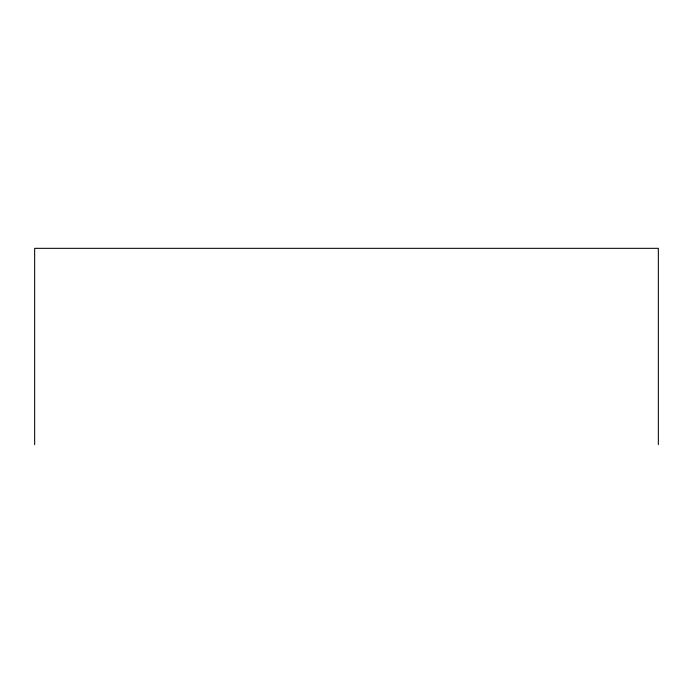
<?xml version="1.0" encoding="UTF-8"?>
<svg xmlns="http://www.w3.org/2000/svg" width="693" height="693" viewBox="0 0 693 693"><rect width="100%" height="100%" fill="white"/><g stroke="black" fill="none" stroke-linecap="round" stroke-linejoin="round"><path stroke-width="1.04" d="M658.35 444.663L658.35 248.337L34.65 248.337L34.65 444.663"/></g></svg>
